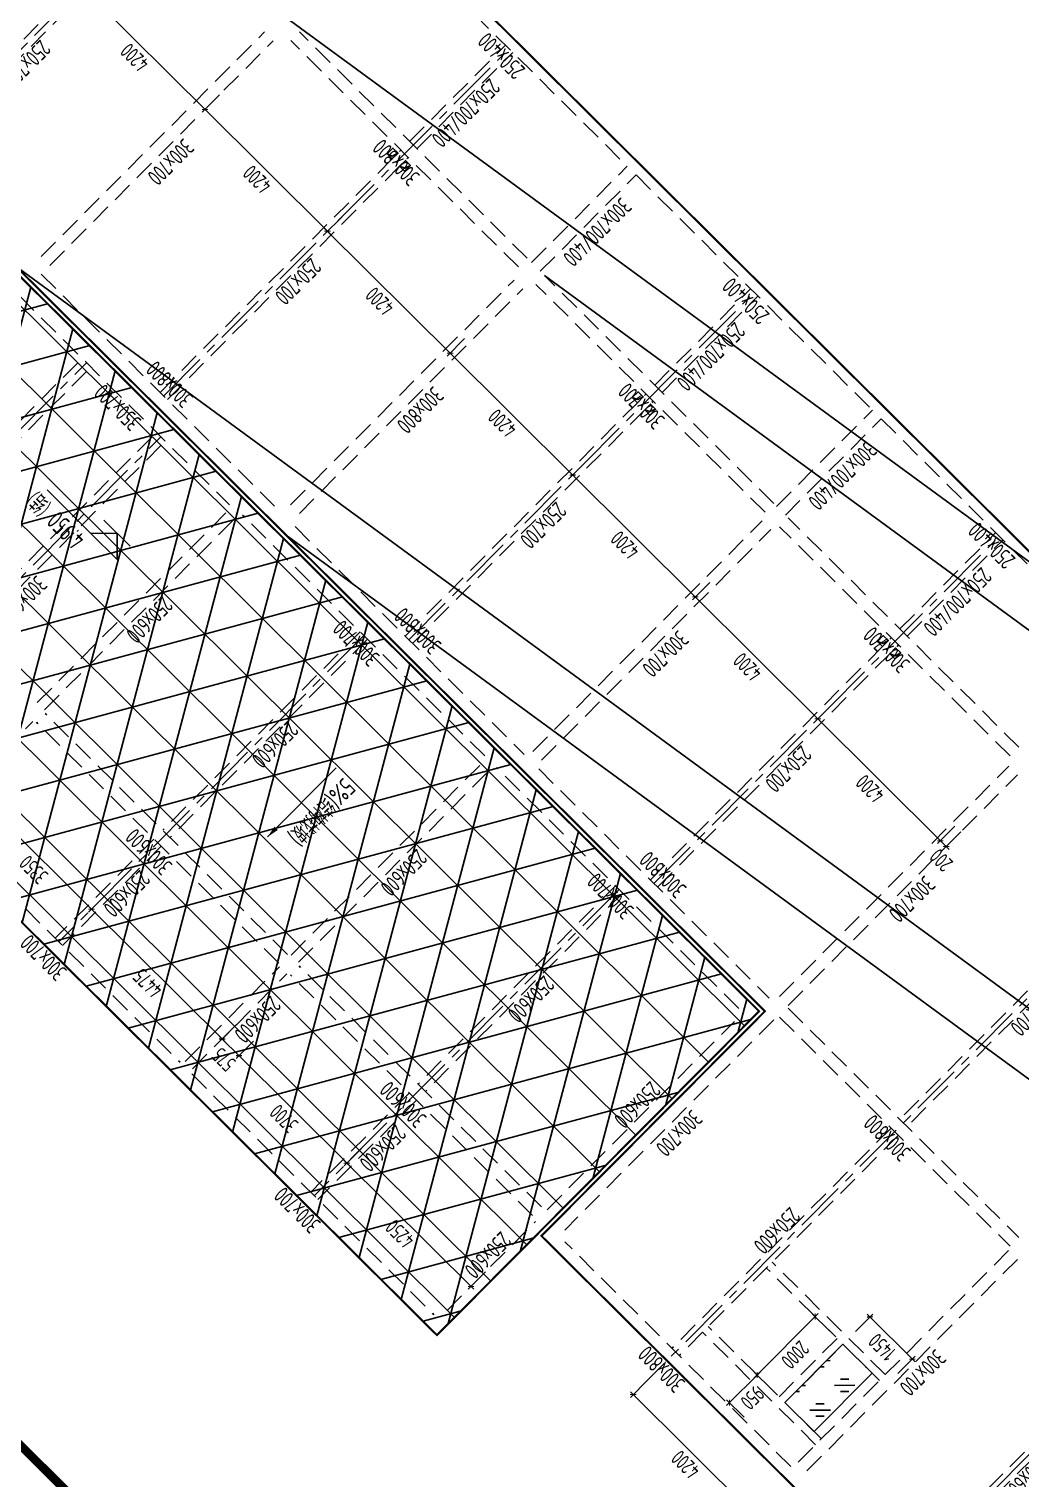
# Model space of a CAD drawing. Extents: x 517450926 to 520131079, y 3499134486 to 3500888201.
# Drawn here: x 518506209 to 518530310, y 3500261600 to 3500296835 of the extents above; entities that cross this region are included whole.
import ezdxf
from ezdxf.enums import TextEntityAlignment as Align

# ---------------------------------------------------------------- set-up
doc = ezdxf.new("R2010")
doc.units = 0
doc.header["$LTSCALE"] = 1000
doc.header["$MEASUREMENT"] = 0
doc.linetypes.add('CENTER', pattern=[2, 1.25, -0.25, 0.25, -0.25])
doc.linetypes.add('DASHED', pattern=[0.75, 0.5, -0.25])
doc.layers.get('0').update_dxf_attribs({"linetype": 'CONTINUOUS'})
doc.layers.get('Defpoints').update_dxf_attribs({"color": 2, "linetype": 'CONTINUOUS'})
for name, color, linetype in [('__附着_A10-23平面图_TEN25IWV_设计区$0$__附着_A10-23平面图_TEN25IWV_设计区$0$__附着_A10-2楼一层平面（剧场）_TEN25667_设计区$0$AD-LEVL-HIGH', 61, 'CONTINUOUS'), ('C-SHET-SHET', 144, 'CONTINUOUS'), ('S_AXIS', 8, 'CENTER'), ('S_AXIS_DIMS', 3, 'CONTINUOUS'), ('S_BEAM', 4, 'DASHED'), ('S_BEAM_SECD_TEXT_HORZ', 9, 'CONTINUOUS'), ('S_BEAM_TEXT_HORZ', 7, 'CONTINUOUS'), ('S_BEAM_TEXT_VERT', 41, 'CONTINUOUS'), ('S_FLOR_ENHN', 91, 'DASHED'), ('S_FLOR_TEXT', 51, 'CONTINUOUS'), ('S_HOLE', 201, 'CONTINUOUS'), ('S_INDX', 11, 'CONTINUOUS'), ('S_PLAN_HACH', 254, 'CONTINUOUS')]:
    doc.layers.add(name, color=color, linetype=linetype)
doc.layers.add('内框', color=8, linetype='CONTINUOUS', plot=False)
doc.styles.add('__附着_A10-23平面图_TEN25IWV_设计区$0$__附着_A10-23平面图_TEN25IWV_设计区$0$__附着_A10-2楼一层平面（剧场）_TEN25667_设计区$0$TH-STYLE3', font='tssdeng', dxfattribs={"width": 0.7, "bigfont": 'tssdchn'})
doc.styles.add('__附着_A10-23平面图_TEN25IWV_设计区$0$__附着_A10-23平面图_TEN25IWV_设计区$0$__附着_A40-2楼一层平面（酒店）_TEN25667_设计区$0$TH-STYLE3', font='tssdeng', dxfattribs={"width": 0.7, "bigfont": 'tssdchn'})
doc.styles.get("Standard").update_dxf_attribs({"font": 'Tssdeng.shx', "bigfont": 'Tssdchn.shx'})
doc.styles.add('TH-STYLE3', font='tssdeng.shx', dxfattribs={"width": 0.7, "bigfont": 'tssdchn.shx'})
doc.styles.add('样式 1', font='Tssdeng.shx', dxfattribs={"width": 0.7, "bigfont": 'Tssdchn.shx'})
doc.styles.add('黑体', font='simhei.ttf')
doc.dimstyles.new('TSSD_100_100', dxfattribs={"dimtxt": 375, "dimasz": 100, "dimexe": 100, "dimexo": 0, "dimgap": 125, "dimtad": 1, "dimdec": 1, "dimdsep": 46, "dimtxsty": 'TH-STYLE3', "dimblk": 'ARCHTICK', "dimcen": -100, "dimdle": 100, "dimclrt": 7, "dimadec": 0, "dimazin": 0, "dimtfac": 1, "dimtdec": 1, "dimtix": 1, "dimtmove": 2, "dimatfit": 3, "dimldrblk": 'ARCHTICK', "dimfxl": 0, "dimtolj": 1, "dimtzin": 0, "dimarcsym": 0})

# ---------------------------------------------------------------- blocks, each defined once
blk = doc.blocks.new('*U66')
for p, q in [((900, 450), (2400, 450)), ((0, 0), (900, 0))]:
    blk.add_line(p, q)
blk.add_lwpolyline([(900, 450), (450, 0), (0, 450), (900, 450)], close=True)
at = {"style": '__附着_A10-23平面图_TEN25IWV_设计区$0$__附着_A10-23平面图_TEN25IWV_设计区$0$__附着_A10-2楼一层平面（剧场）_TEN25667_设计区$0$TH-STYLE3', "width": 0.7}
blk.add_attdef('标高', (900, 600), '', height=450, dxfattribs=at)
blk = doc.blocks.new('THAPE_A1L2_inner')
at = {"layer": '内框', "const_width": 1.4}
blk.add_lwpolyline([(25, 584), (25, 10), (1251, 10), (1251, 584)], close=True, dxfattribs=at)
at = {"layer": '内框', "style": '黑体', "width": 0.8}
blk.add_attdef('内框名称', (58.89, 599.29), '', height=8, dxfattribs=at)
blk = doc.blocks.new('SH_THAPE_A1L2')
at = {"const_width": 1.4}
blk.add_lwpolyline([(25, 584), (25, 10), (1251, 10), (1251, 584)], close=True, dxfattribs=at)
blk.add_attdef('作废标记', text='', height=400).set_placement((658, 330.5), align=Align.MIDDLE_CENTER)
blk = doc.blocks.new('_ArchTick')
at = {"color": 0, "const_width": 0.25}
blk.add_lwpolyline([(-0.53, -0.53), (0.53, 0.53)], dxfattribs=at)
blk = doc.blocks.new('*D164')
at = {"layer": 'Defpoints', "color": 0, "transparency": 16777216}
for p in [(518521376, 3500264141), (518520889, 3500263652), (518524354, 3500261180)]:
    blk.add_point(p, dxfattribs=at)
at = {"layer": 'S_AXIS_DIMS', "color": 0, "lineweight": -2, "transparency": 16777216}
for p, q in [((518521242, 3500264006), (518520819, 3500263581)), ((518523938, 3500260620), (518520819, 3500263722)), ((518524220, 3500261045), (518523797, 3500260619))]:
    blk.add_line(p, q, dxfattribs=at)
at = {"layer": 'S_AXIS_DIMS', "color": 0, "lineweight": -2, "transparency": 16777216, "xscale": 100, "yscale": 100, "zscale": 100}
for p, rotation in [((518520889, 3500263652), 135.1572922653654), ((518523867, 3500260690), 315.1572922653654)]:
    blk.add_blockref('_ArchTick', p, dxfattribs=dict(at, rotation=rotation))
at = {"layer": 'S_AXIS_DIMS', "color": 7, "transparency": 16777216, "insert": (518522158, 3500261949), "char_height": 375, "attachment_point": 5, "rotation": 135.1573, "style": 'TH-STYLE3'}
blk.add_mtext('\\A1;4200', dxfattribs=at)
blk = doc.blocks.new('*D165')
at = {"layer": 'Defpoints', "color": 0, "transparency": 16777216}
for p in [(518525861, 3500280563), (518525374, 3500280073), (518528839, 3500277602)]:
    blk.add_point(p, dxfattribs=at)
at = {"layer": 'S_AXIS_DIMS', "color": 0, "lineweight": -2, "transparency": 16777216}
for p, q in [((518525727, 3500280428), (518525303, 3500280002)), ((518528423, 3500277041), (518525303, 3500280144)), ((518528705, 3500277466), (518528281, 3500277041))]:
    blk.add_line(p, q, dxfattribs=at)
at = {"layer": 'S_AXIS_DIMS', "color": 0, "lineweight": -2, "transparency": 16777216, "xscale": 100, "yscale": 100, "zscale": 100}
for p, rotation in [((518525374, 3500280073), 135.1572922653654), ((518528352, 3500277111), 315.1572922653654)]:
    blk.add_blockref('_ArchTick', p, dxfattribs=dict(at, rotation=rotation))
at = {"layer": 'S_AXIS_DIMS', "color": 7, "transparency": 16777216, "insert": (518526643, 3500278371), "char_height": 375, "attachment_point": 5, "rotation": 135.1573, "style": 'TH-STYLE3'}
blk.add_mtext('\\A1;4200', dxfattribs=at)
blk = doc.blocks.new('*D166')
at = {"layer": 'Defpoints', "color": 0, "transparency": 16777216}
for p in [(518522883, 3500283525), (518522396, 3500283035), (518525861, 3500280563)]:
    blk.add_point(p, dxfattribs=at)
at = {"layer": 'S_AXIS_DIMS', "color": 0, "lineweight": -2, "transparency": 16777216}
for p, q in [((518522749, 3500283389), (518522325, 3500282964)), ((518525445, 3500280003), (518522325, 3500283105)), ((518525727, 3500280428), (518525303, 3500280002))]:
    blk.add_line(p, q, dxfattribs=at)
at = {"layer": 'S_AXIS_DIMS', "color": 0, "lineweight": -2, "transparency": 16777216, "xscale": 100, "yscale": 100, "zscale": 100}
for p, rotation in [((518522396, 3500283035), 135.1572922653654), ((518525374, 3500280073), 315.1572922653654)]:
    blk.add_blockref('_ArchTick', p, dxfattribs=dict(at, rotation=rotation))
at = {"layer": 'S_AXIS_DIMS', "color": 7, "transparency": 16777216, "insert": (518523665, 3500281332), "char_height": 375, "attachment_point": 5, "rotation": 135.1573, "style": 'TH-STYLE3'}
blk.add_mtext('\\A1;4200', dxfattribs=at)
blk = doc.blocks.new('*D167')
at = {"layer": 'Defpoints', "color": 0, "transparency": 16777216}
for p in [(518519905, 3500286487), (518519418, 3500285997), (518522883, 3500283525)]:
    blk.add_point(p, dxfattribs=at)
at = {"layer": 'S_AXIS_DIMS', "color": 0, "lineweight": -2, "transparency": 16777216}
for p, q in [((518519771, 3500286351), (518519347, 3500285926)), ((518522467, 3500282964), (518519347, 3500286067)), ((518522749, 3500283389), (518522325, 3500282964))]:
    blk.add_line(p, q, dxfattribs=at)
at = {"layer": 'S_AXIS_DIMS', "color": 0, "lineweight": -2, "transparency": 16777216, "xscale": 100, "yscale": 100, "zscale": 100}
for p, rotation in [((518519418, 3500285997), 135.1572922653654), ((518522396, 3500283035), 315.1572922653654)]:
    blk.add_blockref('_ArchTick', p, dxfattribs=dict(at, rotation=rotation))
at = {"layer": 'S_AXIS_DIMS', "color": 7, "transparency": 16777216, "insert": (518520687, 3500284294), "char_height": 375, "attachment_point": 5, "rotation": 135.1573, "style": 'TH-STYLE3'}
blk.add_mtext('\\A1;4200', dxfattribs=at)
blk = doc.blocks.new('*D168')
at = {"layer": 'Defpoints', "color": 0, "transparency": 16777216}
for p in [(518516927, 3500289448), (518516440, 3500288958), (518519905, 3500286487)]:
    blk.add_point(p, dxfattribs=at)
at = {"layer": 'S_AXIS_DIMS', "color": 0, "lineweight": -2, "transparency": 16777216}
for p, q in [((518516793, 3500289313), (518516369, 3500288887)), ((518519489, 3500285926), (518516369, 3500289029)), ((518519771, 3500286351), (518519347, 3500285926))]:
    blk.add_line(p, q, dxfattribs=at)
at = {"layer": 'S_AXIS_DIMS', "color": 0, "lineweight": -2, "transparency": 16777216, "xscale": 100, "yscale": 100, "zscale": 100}
for p, rotation in [((518516440, 3500288958), 135.1572922653654), ((518519418, 3500285997), 315.1572922653654)]:
    blk.add_blockref('_ArchTick', p, dxfattribs=dict(at, rotation=rotation))
at = {"layer": 'S_AXIS_DIMS', "color": 7, "transparency": 16777216, "insert": (518517709, 3500287256), "char_height": 375, "attachment_point": 5, "rotation": 135.1573, "style": 'TH-STYLE3'}
blk.add_mtext('\\A1;4200', dxfattribs=at)
blk = doc.blocks.new('*D169')
at = {"layer": 'Defpoints', "color": 0, "transparency": 16777216}
for p in [(518507993, 3500298333), (518507506, 3500297843), (518510971, 3500295372)]:
    blk.add_point(p, dxfattribs=at)
at = {"layer": 'S_AXIS_DIMS', "color": 0, "lineweight": -2, "transparency": 16777216}
for p, q in [((518510555, 3500294811), (518507435, 3500297914)), ((518507859, 3500298198), (518507436, 3500297772)), ((518510837, 3500295236), (518510413, 3500294811))]:
    blk.add_line(p, q, dxfattribs=at)
at = {"layer": 'S_AXIS_DIMS', "color": 0, "lineweight": -2, "transparency": 16777216, "xscale": 100, "yscale": 100, "zscale": 100}
for p, rotation in [((518507506, 3500297843), 135.1572922653654), ((518510484, 3500294882), 315.1572922653654)]:
    blk.add_blockref('_ArchTick', p, dxfattribs=dict(at, rotation=rotation))
at = {"layer": 'S_AXIS_DIMS', "color": 7, "transparency": 16777216, "insert": (518508775, 3500296141), "char_height": 375, "attachment_point": 5, "rotation": 135.1573, "style": 'TH-STYLE3'}
blk.add_mtext('\\A1;4200', dxfattribs=at)
blk = doc.blocks.new('*D170')
at = {"layer": 'Defpoints', "color": 0, "transparency": 16777216}
for p in [(518513949, 3500292410), (518513462, 3500291920), (518516927, 3500289448)]:
    blk.add_point(p, dxfattribs=at)
at = {"layer": 'S_AXIS_DIMS', "color": 0, "lineweight": -2, "transparency": 16777216}
for p, q in [((518513815, 3500292274), (518513391, 3500291849)), ((518516511, 3500288888), (518513391, 3500291990)), ((518516793, 3500289313), (518516369, 3500288887))]:
    blk.add_line(p, q, dxfattribs=at)
at = {"layer": 'S_AXIS_DIMS', "color": 0, "lineweight": -2, "transparency": 16777216, "xscale": 100, "yscale": 100, "zscale": 100}
for p, rotation in [((518513462, 3500291920), 135.1572922653654), ((518516440, 3500288958), 315.1572922653654)]:
    blk.add_blockref('_ArchTick', p, dxfattribs=dict(at, rotation=rotation))
at = {"layer": 'S_AXIS_DIMS', "color": 7, "transparency": 16777216, "insert": (518514731, 3500290217), "char_height": 375, "attachment_point": 5, "rotation": 135.1573, "style": 'TH-STYLE3'}
blk.add_mtext('\\A1;4200', dxfattribs=at)
blk = doc.blocks.new('*D171')
at = {"layer": 'Defpoints', "color": 0, "transparency": 16777216}
for p in [(518510971, 3500295372), (518510484, 3500294882), (518513949, 3500292410)]:
    blk.add_point(p, dxfattribs=at)
at = {"layer": 'S_AXIS_DIMS', "color": 0, "lineweight": -2, "transparency": 16777216}
for p, q in [((518510837, 3500295236), (518510413, 3500294811)), ((518513533, 3500291849), (518510413, 3500294952)), ((518513815, 3500292274), (518513391, 3500291849))]:
    blk.add_line(p, q, dxfattribs=at)
at = {"layer": 'S_AXIS_DIMS', "color": 0, "lineweight": -2, "transparency": 16777216, "xscale": 100, "yscale": 100, "zscale": 100}
for p, rotation in [((518510484, 3500294882), 135.1572922653654), ((518513462, 3500291920), 315.1572922653654)]:
    blk.add_blockref('_ArchTick', p, dxfattribs=dict(at, rotation=rotation))
at = {"layer": 'S_AXIS_DIMS', "color": 7, "transparency": 16777216, "insert": (518511753, 3500293179), "char_height": 375, "attachment_point": 5, "rotation": 135.1573, "style": 'TH-STYLE3'}
blk.add_mtext('\\A1;4200', dxfattribs=at)
blk = doc.blocks.new('*D172')
at = {"layer": 'Defpoints', "color": 0, "transparency": 16777216}
for p in [(518528835, 3500277597), (518528977, 3500277456), (518528494, 3500276970)]:
    blk.add_point(p, dxfattribs=at)
at = {"layer": 'S_AXIS_DIMS', "color": 0, "lineweight": -2, "transparency": 16777216}
for p, q in [((518528705, 3500277466), (518528281, 3500277041)), ((518528352, 3500277111), (518528281, 3500277182)), ((518528352, 3500277111), (518528494, 3500276970)), ((518528846, 3500277325), (518528423, 3500276900)), ((518528494, 3500276970), (518528565, 3500276900))]:
    blk.add_line(p, q, dxfattribs=at)
at = {"layer": 'S_AXIS_DIMS', "color": 0, "lineweight": -2, "transparency": 16777216, "xscale": 100, "yscale": 100, "zscale": 100}
for p, rotation in [((518528352, 3500277111), 315.1572922653654), ((518528494, 3500276970), 135.1572922653654)]:
    blk.add_blockref('_ArchTick', p, dxfattribs=dict(at, rotation=rotation))
at = {"layer": 'S_AXIS_DIMS', "color": 7, "transparency": 16777216, "insert": (518528369, 3500276636), "char_height": 375, "attachment_point": 5, "rotation": 135.1573, "style": 'TH-STYLE3'}
blk.add_mtext('\\A1;200', dxfattribs=at)
blk = doc.blocks.new('*D175')
at = {"layer": 'Defpoints', "color": 0, "transparency": 16777216}
for p in [(518514351, 3500269698), (518513932, 3500269277), (518517364, 3500266701)]:
    blk.add_point(p, dxfattribs=at)
at = {"layer": 'S_AXIS_DIMS', "color": 0, "lineweight": -2, "transparency": 16777216}
for p, q in [((518517017, 3500266210), (518513861, 3500269348)), ((518514285, 3500269632), (518513862, 3500269207)), ((518517298, 3500266635), (518516875, 3500266210))]:
    blk.add_line(p, q, dxfattribs=at)
at = {"layer": 'S_AXIS_DIMS', "color": 0, "lineweight": -2, "transparency": 16777216, "xscale": 100, "yscale": 100, "zscale": 100}
for p, rotation in [((518513932, 3500269277), 135.1572922653654), ((518516946, 3500266281), 315.1572922653654)]:
    blk.add_blockref('_ArchTick', p, dxfattribs=dict(at, rotation=rotation))
at = {"layer": 'S_AXIS_DIMS', "color": 7, "transparency": 16777216, "insert": (518515219, 3500267557), "char_height": 375, "attachment_point": 5, "rotation": 135.1573, "style": 'TH-STYLE3'}
blk.add_mtext('\\A1;4250', dxfattribs=at)
blk = doc.blocks.new('*D176')
at = {"layer": 'Defpoints', "color": 0, "transparency": 16777216}
for p in [(518511727, 3500272307), (518511309, 3500271887), (518514351, 3500269698)]:
    blk.add_point(p, dxfattribs=at)
at = {"layer": 'S_AXIS_DIMS', "color": 0, "lineweight": -2, "transparency": 16777216}
for p, q in [((518511661, 3500272241), (518511238, 3500271816)), ((518514003, 3500269207), (518511238, 3500271957)), ((518514285, 3500269632), (518513862, 3500269207))]:
    blk.add_line(p, q, dxfattribs=at)
at = {"layer": 'S_AXIS_DIMS', "color": 0, "lineweight": -2, "transparency": 16777216, "xscale": 100, "yscale": 100, "zscale": 100}
for p, rotation in [((518511309, 3500271887), 135.1572922653654), ((518513932, 3500269277), 315.1572922653654)]:
    blk.add_blockref('_ArchTick', p, dxfattribs=dict(at, rotation=rotation))
at = {"layer": 'S_AXIS_DIMS', "color": 7, "transparency": 16777216, "insert": (518512400, 3500270360), "char_height": 375, "attachment_point": 5, "rotation": 135.1573, "style": 'TH-STYLE3'}
blk.add_mtext('\\A1;3700', dxfattribs=at)
blk = doc.blocks.new('*D177')
at = {"layer": 'Defpoints', "color": 0, "transparency": 16777216}
for p in [(518511320, 3500272713), (518510901, 3500272292), (518511727, 3500272307)]:
    blk.add_point(p, dxfattribs=at)
at = {"layer": 'S_AXIS_DIMS', "color": 0, "lineweight": -2, "transparency": 16777216}
for p, q in [((518511254, 3500272647), (518510830, 3500272221)), ((518511380, 3500271816), (518510830, 3500272363)), ((518511661, 3500272241), (518511238, 3500271816))]:
    blk.add_line(p, q, dxfattribs=at)
at = {"layer": 'S_AXIS_DIMS', "color": 0, "lineweight": -2, "transparency": 16777216, "xscale": 100, "yscale": 100, "zscale": 100}
for p, rotation in [((518510901, 3500272292), 135.1572922653654), ((518511309, 3500271887), 315.1572922653654)]:
    blk.add_blockref('_ArchTick', p, dxfattribs=dict(at, rotation=rotation))
at = {"layer": 'S_AXIS_DIMS', "color": 7, "transparency": 16777216, "insert": (518510940, 3500271795), "char_height": 375, "attachment_point": 5, "rotation": 135.1573, "style": 'TH-STYLE3'}
blk.add_mtext('\\A1;575', dxfattribs=at)
blk = doc.blocks.new('*D178')
at = {"layer": 'Defpoints', "color": 0, "transparency": 16777216}
for p in [(518508147, 3500275868), (518507728, 3500275448), (518511320, 3500272713)]:
    blk.add_point(p, dxfattribs=at)
at = {"layer": 'S_AXIS_DIMS', "color": 0, "lineweight": -2, "transparency": 16777216}
for p, q in [((518508081, 3500275802), (518507658, 3500275377)), ((518510972, 3500272222), (518507657, 3500275518)), ((518511254, 3500272647), (518510830, 3500272221))]:
    blk.add_line(p, q, dxfattribs=at)
at = {"layer": 'S_AXIS_DIMS', "color": 0, "lineweight": -2, "transparency": 16777216, "xscale": 100, "yscale": 100, "zscale": 100}
for p, rotation in [((518507728, 3500275448), 135.1572922653654), ((518510901, 3500272292), 315.1572922653654)]:
    blk.add_blockref('_ArchTick', p, dxfattribs=dict(at, rotation=rotation))
at = {"layer": 'S_AXIS_DIMS', "color": 7, "transparency": 16777216, "insert": (518509094, 3500273648), "char_height": 375, "attachment_point": 5, "rotation": 135.1573, "style": 'TH-STYLE3'}
blk.add_mtext('\\A1;4475', dxfattribs=at)
blk = doc.blocks.new('*D179')
at = {"layer": 'Defpoints', "color": 0, "transparency": 16777216}
for p in [(518505771, 3500278231), (518505353, 3500277810), (518508147, 3500275868)]:
    blk.add_point(p, dxfattribs=at)
at = {"layer": 'S_AXIS_DIMS', "color": 0, "lineweight": -2, "transparency": 16777216}
for p, q in [((518505705, 3500278164), (518505282, 3500277739)), ((518507799, 3500275377), (518505282, 3500277880)), ((518508081, 3500275802), (518507658, 3500275377))]:
    blk.add_line(p, q, dxfattribs=at)
at = {"layer": 'S_AXIS_DIMS', "color": 0, "lineweight": -2, "transparency": 16777216, "xscale": 100, "yscale": 100, "zscale": 100}
for p, rotation in [((518505353, 3500277810), 135.1572922653654), ((518507728, 3500275448), 315.1572922653654)]:
    blk.add_blockref('_ArchTick', p, dxfattribs=dict(at, rotation=rotation))
at = {"layer": 'S_AXIS_DIMS', "color": 7, "transparency": 16777216, "insert": (518506320, 3500276407), "char_height": 375, "attachment_point": 5, "rotation": 135.1573, "style": 'TH-STYLE3'}
blk.add_mtext('\\A1;3350', dxfattribs=at)
blk = doc.blocks.new('*D302')
at = {"layer": 'Defpoints', "color": 0, "transparency": 16777216}
for p in [(518526643, 3500265537), (518526126, 3500265017), (518527154, 3500263995)]:
    blk.add_point(p, dxfattribs=at)
at = {"layer": 'S_AXIS_DIMS', "color": 0, "lineweight": -2, "transparency": 16777216}
for p, q in [((518526290, 3500265182), (518526713, 3500265608)), ((518527742, 3500264444), (518526572, 3500265607)), ((518527318, 3500264160), (518527741, 3500264585))]:
    blk.add_line(p, q, dxfattribs=at)
at = {"layer": 'S_AXIS_DIMS', "color": 0, "lineweight": -2, "transparency": 16777216, "xscale": 100, "yscale": 100, "zscale": 100}
for p, rotation in [((518526643, 3500265537), 135.1572922659514), ((518527671, 3500264514), 315.1572922659514)]:
    blk.add_blockref('_ArchTick', p, dxfattribs=dict(at, rotation=rotation))
at = {"layer": 'S_AXIS_DIMS', "color": 7, "transparency": 16777216, "insert": (518526936, 3500264804), "char_height": 375, "attachment_point": 5, "rotation": 135.1573, "style": 'TH-STYLE3'}
blk.add_mtext('\\A1;1450', dxfattribs=at)
blk = doc.blocks.new('*D303')
at = {"layer": 'Defpoints', "color": 0, "transparency": 16777216}
for p in [(518523900, 3500264129), (518524448, 3500263583), (518523778, 3500262910)]:
    blk.add_point(p, dxfattribs=at)
at = {"layer": 'S_AXIS_DIMS', "color": 0, "lineweight": -2, "transparency": 16777216}
for p, q in [((518523159, 3500263384), (518523970, 3500264200)), ((518524254, 3500263776), (518523829, 3500264199)), ((518523584, 3500263102), (518523159, 3500263526))]:
    blk.add_line(p, q, dxfattribs=at)
at = {"layer": 'S_AXIS_DIMS', "color": 0, "lineweight": -2, "transparency": 16777216, "xscale": 100, "yscale": 100, "zscale": 100}
for p, rotation in [((518523900, 3500264129), 45.15729226595135), ((518523230, 3500263455), 225.1572922659514)]:
    blk.add_blockref('_ArchTick', p, dxfattribs=dict(at, rotation=rotation))
at = {"layer": 'S_AXIS_DIMS', "color": 7, "transparency": 16777216, "insert": (518523786, 3500263571), "char_height": 375, "attachment_point": 5, "rotation": 225.1573, "style": 'TH-STYLE3'}
blk.add_mtext('\\A1;950', dxfattribs=at)
blk = doc.blocks.new('*D304')
at = {"layer": 'Defpoints', "color": 0, "transparency": 16777216}
for p in [(518525310, 3500265547), (518525894, 3500264966), (518524448, 3500263583)]:
    blk.add_point(p, dxfattribs=at)
at = {"layer": 'S_AXIS_DIMS', "color": 0, "lineweight": -2, "transparency": 16777216}
for p, q in [((518523829, 3500264058), (518525380, 3500265618)), ((518525664, 3500265194), (518525239, 3500265617)), ((518524254, 3500263776), (518523829, 3500264199))]:
    blk.add_line(p, q, dxfattribs=at)
at = {"layer": 'S_AXIS_DIMS', "color": 0, "lineweight": -2, "transparency": 16777216, "xscale": 100, "yscale": 100, "zscale": 100}
for p, rotation in [((518525310, 3500265547), 45.15729226595136), ((518523900, 3500264129), 225.1572922659514)]:
    blk.add_blockref('_ArchTick', p, dxfattribs=dict(at, rotation=rotation))
at = {"layer": 'S_AXIS_DIMS', "color": 7, "transparency": 16777216, "insert": (518524826, 3500264617), "char_height": 375, "attachment_point": 5, "rotation": 225.1573, "style": 'TH-STYLE3'}
blk.add_mtext('\\A1;2000', dxfattribs=at)

msp = doc.modelspace()

# ---------------------------------------------------------------- hatches: boundary and pattern name
at = {"layer": 'S_PLAN_HACH', "transparency": 33554559}
h = msp.add_hatch(dxfattribs=at)
h.set_pattern_fill('NET3', color=256, scale=10000)
h.set_pattern_definition([(135.1573, (518275663.4, 3500508608), (-881.4537, -886.3066), []), (195.1573, (518275663.4, 3500508608), (326.8372, -1206.5146), []), (255.1573, (518275663.4, 3500508608), (1208.291, -320.208), [])])
h.paths.add_polyline_path([(518516112.6147, 3500265103.2742), (518490587.0504, 3500290489.0728), (518498414.359, 3500298359.476), (518523939.9233, 3500272973.6774)], flags=17)
h = msp.add_hatch(dxfattribs=at)
h.set_pattern_fill('GOST_GLASS', color=256, scale=100)
h.set_pattern_definition([(180.1573, (518601054.3, 3500126081.5), (-601.645, 598.3506), [500, -700]), (180.1573, (518600903.9, 3500126231.1), (-601.645, 598.3506), [200, -1000]), (180.1573, (518600904.7, 3500125931.1), (-601.645, 598.3506), [200, -1000])])
h.paths.add_polyline_path([(518525283.5573, 3500262752.2137), (518524574.512, 3500263457.3766), (518525984.8379, 3500264875.4672), (518526693.8832, 3500264170.3043)])

# ---------------------------------------------------------------- linework, layer by layer
at = {"layer": '__附着_A10-23平面图_TEN25IWV_设计区$0$__附着_A10-23平面图_TEN25IWV_设计区$0$__附着_A10-2楼一层平面（剧场）_TEN25667_设计区$0$AD-LEVL-HIGH'}
msp.add_line((518513674.8465, 3500278881.953), (518512004.0399, 3500277201.9475), dxfattribs=at)
msp.add_lwpolyline([(518512004.0399, 3500277201.9475, 0, 116.3453, 0), (518512212.9432, 3500277412.0009, 116.3453, 116.3453, 0)], format="xyseb", dxfattribs=at)
at = {"layer": 'S_AXIS'}
for p, q in [((518503525.3046, 3500293840.6505), (518510048.0635, 3500300399.3215)), ((518509481.2852, 3500287917.282), (518517872.7259, 3500296354.9231)), ((518515437.2659, 3500281993.9134), (518523828.7065, 3500290431.5545)), ((518500271.5344, 3500281351.2382), (518507605.2289, 3500288725.3095)), ((518502079.6, 3500279553.0727), (518509413.2944, 3500286927.144)), ((518521393.2465, 3500276070.5449), (518529784.6871, 3500284508.186)), ((518514340.9651, 3500282096.972), (518506936.7545, 3500274651.9963)), ((518535740.6678, 3500278584.8174), (518521242.0765, 3500264006.4017)), ((518520545.1116, 3500275926.7965), (518513140.901, 3500268481.8207)), ((518526808.0822, 3500258470.8728), (518538768.0869, 3500270496.7254))]:
    msp.add_line(p, q, dxfattribs=at)
at = {"layer": 'S_BEAM', "linetype": 'Continuous'}
for p, q in [((518514858.3127, 3500299705.4175), (518538965.8533, 3500275729.8782)), ((518506221.2317, 3500290595.35), (518511326.358, 3500285518.177)), ((518506291.7461, 3500290666.2526), (518512070.4653, 3500284919.1748)), ((518517495.052, 3500279383.2594), (518511609.9759, 3500285236.1117)), ((518512424.988, 3500284566.5934), (518518026.446, 3500278995.8063)), ((518523663.7463, 3500273248.3421), (518517778.6702, 3500279101.1943)), ((518518380.9686, 3500278643.2248), (518523982.4266, 3500273072.4377)), ((518503782.6676, 3500277365.7088), (518509667.7437, 3500271512.8566)), ((518524088.7834, 3500272966.6633), (518519011.6123, 3500267861.5389)), ((518518975.9651, 3500267967.5067), (518523524.2668, 3500272540.8498)), ((518509951.3618, 3500271230.7914), (518515836.4379, 3500265377.9392)), ((518516543.1538, 3500265521.3012), (518518693.8999, 3500267683.8886)), ((518524508.6546, 3500261689.4222), (518519013.5534, 3500267154.4348))]:
    msp.add_line(p, q, dxfattribs=at)
at = {"layer": 'S_BEAM'}
for p, q in [((518514894.7356, 3500299316.6073), (518520744.3594, 3500293499.0132)), ((518503436.674, 3500293928.7959), (518508093.6462, 3500298611.4078)), ((518503613.9353, 3500293752.5051), (518508337.8534, 3500298502.4315)), ((518506502.1303, 3500291303.2288), (518511931.8867, 3500296762.8796)), ((518506714.8439, 3500291091.6799), (518512144.6003, 3500296551.3307)), ((518518099.4161, 3500291052.2246), (518512568.8626, 3500296552.4954)), ((518518310.9649, 3500291264.9382), (518512780.4115, 3500296765.2089)), ((518515457.0576, 3500294103.2189), (518517784.0952, 3500296443.0684)), ((518515634.3189, 3500293926.9282), (518517961.3565, 3500296266.7777)), ((518509392.6546, 3500288005.4273), (518515245.5087, 3500293890.5053)), ((518509569.9159, 3500287829.1366), (518515422.77, 3500293714.2146)), ((518518417.3218, 3500291159.1637), (518520744.3594, 3500293499.0132)), ((518518630.0354, 3500290947.6148), (518520957.073, 3500293287.4643)), ((518520957.073, 3500293287.4643), (518526700.34, 3500287575.6447)), ((518506503.2949, 3500290878.9662), (518512246.5619, 3500285167.1466)), ((518524302.3979, 3500285306.3114), (518518736.3921, 3500290841.8404)), ((518512564.4677, 3500285274.0858), (518517994.2241, 3500290733.7366)), ((518512777.1813, 3500285062.5369), (518518206.9377, 3500290522.1877)), ((518524090.849, 3500285093.5978), (518518524.8433, 3500290629.1268)), ((518521413.0382, 3500288179.8504), (518523740.0758, 3500290519.6999)), ((518505974.4247, 3500290347.1842), (518511079.5509, 3500285270.0111)), ((518521590.2995, 3500288003.5596), (518523917.3372, 3500290343.4092)), ((518500165.1776, 3500281457.0126), (518507498.8721, 3500288831.0839)), ((518500377.8912, 3500281245.4637), (518507711.5857, 3500288619.535)), ((518515348.6352, 3500282082.0588), (518521201.4893, 3500287967.1368)), ((518515525.8965, 3500281905.7681), (518521378.7507, 3500287790.846)), ((518524373.3024, 3500285235.7951), (518526700.34, 3500287575.6447)), ((518524586.016, 3500285024.2463), (518526913.0536, 3500287364.0958)), ((518526913.0536, 3500287364.0958), (518532691.7729, 3500281617.018)), ((518501973.2432, 3500279658.8472), (518509306.9376, 3500287032.9184)), ((518502185.9568, 3500279447.2983), (518509519.6512, 3500286821.3696)), ((518506408.1369, 3500280466.5195), (518511097.4711, 3500285181.6715)), ((518506585.3982, 3500280290.2288), (518511274.7324, 3500285005.3808)), ((518517283.5031, 3500279170.5458), (518511398.4271, 3500285023.3981)), ((518518449.932, 3500279279.8126), (518524020.7209, 3500284881.2725)), ((518530258.3785, 3500279382.9429), (518524656.9205, 3500284953.73)), ((518512671.9891, 3500284744.0488), (518518237.9948, 3500279208.5199)), ((518518662.6456, 3500279068.2638), (518524233.4345, 3500284669.7236)), ((518530046.8296, 3500279170.2293), (518524445.3716, 3500284741.0164)), ((518527369.0188, 3500282256.4818), (518529696.0565, 3500284596.3313)), ((518527546.2801, 3500282080.1911), (518529873.3178, 3500284420.0406)), ((518514252.3344, 3500282185.1173), (518509457.2259, 3500277363.6085)), ((518521304.6158, 3500276158.6902), (518527157.4699, 3500282043.7682)), ((518514429.5957, 3500282008.8266), (518509634.4872, 3500277187.3178)), ((518521481.8771, 3500275982.3995), (518527334.7313, 3500281867.4775)), ((518504011.5543, 3500277702.2141), (518506303.3331, 3500280006.6106)), ((518512276.8457, 3500274136.3235), (518506391.7696, 3500279989.1757)), ((518512488.3946, 3500274349.0371), (518506603.3185, 3500280201.8893)), ((518512576.8311, 3500274331.6021), (518517266.1653, 3500279046.7542)), ((518512754.0925, 3500274155.3114), (518517443.4267, 3500278870.4634)), ((518523452.1974, 3500273035.6285), (518517567.1213, 3500278888.4808)), ((518518592.5175, 3500278855.9384), (518524193.9755, 3500273285.1513)), ((518524441.3649, 3500273321.1859), (518530012.1538, 3500278922.6458)), ((518524654.0784, 3500273109.6371), (518530224.8674, 3500278711.0969)), ((518503994.2165, 3500277578.4224), (518509879.2925, 3500271725.5702)), ((518509245.677, 3500277150.8949), (518506848.1238, 3500274740.1417)), ((518509422.9383, 3500276974.6042), (518507025.3852, 3500274563.8509)), ((518533113.4506, 3500276120.3997), (518527366.3728, 3500270341.6804)), ((518520456.481, 3500276014.9419), (518515661.3723, 3500271193.433)), ((518520633.7423, 3500275838.6511), (518515838.6337, 3500271017.1422)), ((518533290.7119, 3500275944.1089), (518527543.6341, 3500270165.3896)), ((518510002.9872, 3500271743.5874), (518512294.766, 3500274047.984)), ((518518657.0888, 3500268214.1196), (518512772.0127, 3500274066.9718)), ((518510180.2485, 3500271567.2967), (518512472.0273, 3500273871.6933)), ((518518445.54, 3500268001.4061), (518512560.4638, 3500273854.2582)), ((518524654.2744, 3500273038.9285), (518530255.7324, 3500267468.1415)), ((518518798.7038, 3500268143.7975), (518523347.0054, 3500272717.1406)), ((518524301.497, 3500272755.1144), (518519224.3258, 3500267649.9901)), ((518524442.7255, 3500272826.215), (518530044.1835, 3500267255.4279)), ((518510162.9107, 3500271443.505), (518516047.9868, 3500265590.6527)), ((518515449.8235, 3500270980.7194), (518513052.2703, 3500268569.9661)), ((518515627.0848, 3500270804.4286), (518513229.5316, 3500268393.6754)), ((518527154.8239, 3500270128.9668), (518521830.8438, 3500264775.6747)), ((518527332.0852, 3500269952.676), (518522008.1052, 3500264599.384)), ((518516365.8924, 3500265697.5919), (518518516.6386, 3500267860.1794)), ((518524720.2035, 3500261902.1358), (518519225.1023, 3500267367.1484)), ((518524896.6883, 3500262008.6867), (518530009.1195, 3500267149.2652)), ((518525109.4019, 3500261797.1378), (518530221.8331, 3500266937.7163)), ((518526871.1445, 3500263994.0135), (518524123.5939, 3500266726.5199)), ((518527012.1771, 3500264135.8226), (518524264.6265, 3500266868.3289)), ((518525319.7861, 3500262434.1139), (518522572.2355, 3500265166.6202)), ((518525460.8187, 3500262575.9229), (518522713.2681, 3500265308.4292)), ((518524432.703, 3500263598.4092), (518525843.0288, 3500265016.4998)), ((518524574.512, 3500263457.3766), (518525984.8379, 3500264875.4672)), ((518527396.8495, 3500259240.1457), (518532703.2005, 3500264575.7117)), ((518527574.1109, 3500259063.855), (518532880.4618, 3500264399.421))]:
    msp.add_line(p, q, dxfattribs=at)
at = {"layer": 'S_FLOR_ENHN', "linetype": 'ByBlock', "const_width": 50}
msp.add_lwpolyline([(518534045.3141, 3500252204.9809), (518545892.0511, 3500264116.9421), (518536603.5575, 3500273354.5764), (518538965.8533, 3500275729.8782), (518514858.3127, 3500299705.4175), (518512989.631, 3500297826.4474), (518507033.6504, 3500303749.816), (518500123.0537, 3500296801.1719), (518524088.7834, 3500272966.6633), (518518659.0308, 3500267507.0163)], close=True, dxfattribs=at)
at = {"layer": 'S_FLOR_TEXT', "linetype": 'CENTER', "const_width": 50}
msp.add_lwpolyline([(518516120.056, 3500265095.874), (518490594.4248, 3500290481.7391), (518498421.7332, 3500298352.1421), (518523947.3644, 3500272966.2769)], close=True, dxfattribs=at)
at = {"layer": 'S_HOLE'}
for points in [[(518514909.8769, 3500293801.1952), (518515033.9598, 3500293677.7917), (518515174.9924, 3500293819.6008), (518515050.9095, 3500293943.0043)], [(518515335.3041, 3500293378.0974), (518515211.2211, 3500293501.501), (518515352.2537, 3500293643.3101), (518515476.3367, 3500293519.9065)], [(518520865.8575, 3500287877.8267), (518520989.9404, 3500287754.4232), (518521130.973, 3500287896.2322), (518521006.8901, 3500288019.6357)], [(518521291.2847, 3500287454.7289), (518521167.2018, 3500287578.1324), (518521308.2147, 3500287719.9217), (518521432.2976, 3500287596.5182)], [(518526945.9211, 3500281831.0546), (518526821.8381, 3500281954.4581), (518526962.851, 3500282096.2474), (518527086.934, 3500281972.8438)], [(518527247.2653, 3500281531.3604), (518527123.1824, 3500281654.7639), (518527264.1953, 3500281796.5531), (518527388.2782, 3500281673.1496)]]:
    msp.add_lwpolyline(points, close=True, dxfattribs=at)
for points in [[(518515174.9924, 3500293819.6008), (518515035.2712, 3500293747.4567), (518514909.877, 3500293801.1953)], [(518515476.3367, 3500293519.9065), (518515340.7784, 3500293450.4956), (518515211.2211, 3500293501.501)], [(518521130.973, 3500287896.2322), (518521001.6915, 3500287833.9916), (518520865.8576, 3500287877.8267)], [(518521432.1621, 3500287596.382), (518521289.4198, 3500287541.4162), (518521167.2018, 3500287578.1324)], [(518527086.7985, 3500281972.7076), (518526962.2899, 3500281900.346), (518526821.8381, 3500281954.4581)], [(518527388.1428, 3500281673.0134), (518527263.6341, 3500281600.6517), (518527123.1824, 3500281654.7639)]]:
    msp.add_lwpolyline(points, dxfattribs=at)
at = {"layer": 'S_INDX'}
for p, q in [((518561633.055, 3500261081.5221), (518512354.9844, 3500297188.3068)), ((518505866.3189, 3500291089.3504), (518555144.3895, 3500254982.5658)), ((518568014.4628, 3500254735.0558), (518518736.3922, 3500290841.8405)), ((518512460.4403, 3500284531.3352), (518561738.5109, 3500248424.5506))]:
    msp.add_line(p, q, dxfattribs=at)
at = {"layer": 'S_PLAN_HACH', "transparency": 33554559}
msp.add_lwpolyline([(518525283.5573, 3500262752.2137), (518524574.512, 3500263457.3766), (518525984.8379, 3500264875.4672), (518526693.8832, 3500264170.3043)], close=True, dxfattribs=at)

# ---------------------------------------------------------------- block references
at = {"layer": '__附着_A10-23平面图_TEN25IWV_设计区$0$__附着_A10-23平面图_TEN25IWV_设计区$0$__附着_A10-2楼一层平面（剧场）_TEN25667_设计区$0$AD-LEVL-HIGH', "rotation": 135.1572922632287}
msp.add_blockref('*U66', (518508668.9352, 3500284263.9919), dxfattribs=at).add_auto_attribs({'标高': '4.950（结）'})
at = {"layer": 'C-SHET-SHET', "xscale": 150, "yscale": 150, "zscale": 150, "rotation": 135.1572922948761}
msp.add_blockref('SH_THAPE_A1L2', (518609792.2772, 3500282741.2279), dxfattribs=at)
at = {"layer": '内框', "xscale": 150, "yscale": 150, "zscale": 150, "rotation": 135.1572922948763}
msp.add_blockref('THAPE_A1L2_inner', (518609792.2772, 3500282741.2279), dxfattribs=at)

# ---------------------------------------------------------------- texts
at = {"layer": '__附着_A10-23平面图_TEN25IWV_设计区$0$__附着_A10-23平面图_TEN25IWV_设计区$0$__附着_A10-2楼一层平面（剧场）_TEN25667_设计区$0$AD-LEVL-HIGH', "style": '__附着_A10-23平面图_TEN25IWV_设计区$0$__附着_A10-23平面图_TEN25IWV_设计区$0$__附着_A40-2楼一层平面（酒店）_TEN25667_设计区$0$TH-STYLE3', "width": 0.7}
msp.add_text('5%%%(结构找坡)', height=450, rotation=225.15729781, dxfattribs=at).set_placement((518513851.8889, 3500278664.3257))
at = {"layer": 'S_BEAM_SECD_TEXT_HORZ', "linetype": 'Continuous', "width": 0.7}
for s, rotation, style, p in [('250x700', 225.15729781, '样式 1', (518506031.5163, 3500296135.9653)), ('250x400', 135.15728815, 'TH-STYLE3', (518517823.1975, 3500296321.572)), ('250x700/400', 225.15729781, '样式 1', (518516682.1506, 3500294933.0977)), ('250x700', 225.15729781, '样式 1', (518512608.2004, 3500290836.7177)), ('250x400', 135.15728815, 'TH-STYLE3', (518523762.2724, 3500290364.7546)), ('250x700/400', 225.15729781, '样式 1', (518522638.1313, 3500289009.7291)), ('250x700', 225.15729781, '样式 1', (518518564.181, 3500284913.3491)), ('250x400', 135.15728815, 'TH-STYLE3', (518529735.9792, 3500284423.7569)), ('300x600', 225.15729781, '样式 1', (518505938.7366, 3500283119.3824)), ('250x700/400', 225.15729781, '样式 1', (518528629.9708, 3500283050.698)), ('250x600', 225.15729781, '样式 1', (518512048.0594, 3500279582.1395)), ('250x700', 225.15729781, '样式 1', (518524520.1616, 3500278989.9806)), ('250x600', 225.15729781, '样式 1', (518508446.6196, 3500275960.8714)), ('250x600', 225.15729781, '样式 1', (518518268.1605, 3500273396.0966)), ('250x700', 225.15729781, '样式 1', (518530476.1423, 3500273066.612)), ('250x600', 225.15729781, '样式 1', (518514665.4046, 3500269773.5053)), ('250x600', 225.15729781, '样式 1', (518524240.367, 3500267773.9143)), ('250x600', 225.15729781, '样式 1', (518530295.0702, 3500261752.3638))]:
    msp.add_text(s, height=400, rotation=rotation, dxfattribs=dict(at, style=style)).set_placement(p, align=Align.CENTER)
at = {"layer": 'S_BEAM_TEXT_HORZ', "linetype": 'Continuous', "style": '样式 1', "width": 0.7}
for s, rotation, p in [('300x800', 135.15728815, (518515266.2443, 3500293734.0921)), ('300x800', 135.15728815, (518509764.6736, 3500288344.0428)), ('350x700', 135.15731957, (518508500.0885, 3500287781.5499)), ('300x700', 135.15728815, (518521226.311, 3500287814.8321)), ('300x800', 135.15728815, (518515791.5587, 3500282350.158)), ('300x700', 135.15728815, (518514296.4378, 3500282052.1996)), ('300x700', 135.15728815, (518527182.2897, 3500281891.4617)), ('300x600', 135.15728815, (518509257.3715, 3500276985.3906)), ('300x800', 135.15728815, (518521747.5393, 3500276426.7895)), ('300x700', 135.15728815, (518520473.9951, 3500275908.4676)), ('300x700', 135.15728815, (518506696.7371, 3500274410.6586)), ('300x600', 135.15728815, (518515434.9288, 3500270841.6587)), ('300x800', 135.15728815, (518527197.2599, 3500270029.8264)), ('300x700', 135.15728815, (518512865.4314, 3500268275.7412)), ('300x800', 135.15728815, (518521714.9094, 3500264410.9335))]:
    msp.add_text(s, height=400, rotation=rotation, dxfattribs=at).set_placement(p, align=Align.CENTER)
at = {"layer": 'S_BEAM_TEXT_VERT', "linetype": 'Continuous', "style": '样式 1', "width": 0.7}
for s, p in [('300x700', (518509510.6981, 3500293740.9725)), ('300x700/400', (518519874.5303, 3500292037.0069)), ('300x800', (518515573.0355, 3500287711.8296)), ('300x700/400', (518525830.5109, 3500286113.6384)), ('250x600', (518508997.3943, 3500282616.1006)), ('300x700', (518521529.0161, 3500281788.461)), ('250x600', (518515175.1821, 3500276472.1393)), ('300x700', (518527520.449, 3500275829.8343)), ('250x600', (518511624.3564, 3500272901.7641)), ('250x600', (518520850.2057, 3500270828.1894)), ('300x700', (518521861.5156, 3500270139.7447)), ('250x600', (518517219.0533, 3500267177.0451)), ('300x700', (518527781.8508, 3500264322.3457))]:
    msp.add_text(s, height=400, rotation=225.15729781, dxfattribs=at).set_placement(p, align=Align.CENTER)

# ---------------------------------------------------------------- dimensions: what is measured, and where the dimension line sits
at = {"layer": 'S_AXIS_DIMS'}
for base, p1, p2, angle, picture, middle in [((518507506.0222, 3500297843.2845), (518510971.4779, 3500295371.7495), (518507993.4876, 3500298333.4338), 135.15729227, '*D169', (518508774.6539, 3500296140.8657)), ((518510484.0124, 3500294881.6003), (518513949.4682, 3500292410.0653), (518510971.4778, 3500295371.7496), 135.15729227, '*D171', (518511752.6442, 3500293179.1815)), ((518513462.0027, 3500291919.9161), (518516927.4585, 3500289448.381), (518513949.4682, 3500292410.0653), 135.15729227, '*D170', (518514730.6345, 3500290217.4972)), ((518516439.9931, 3500288958.2318), (518519905.4488, 3500286486.6967), (518516927.4585, 3500289448.381), 135.15729227, '*D168', (518517708.6248, 3500287255.813)), ((518519417.9834, 3500285996.5475), (518522883.4391, 3500283525.0125), (518519905.4488, 3500286486.6967), 135.15729227, '*D167', (518520686.6151, 3500284294.1287)), ((518522395.9737, 3500283034.8632), (518525861.4295, 3500280563.3282), (518522883.4391, 3500283525.0125), 135.15729227, '*D166', (518523664.6055, 3500281332.4444)), ((518525373.964, 3500280073.1789), (518528839.4198, 3500277601.6439), (518525861.4295, 3500280563.3282), 135.15729227, '*D165', (518526642.5958, 3500278370.7601)), ((518505352.7345, 3500277809.9304), (518508146.5325, 3500275868.4349), (518505771.2307, 3500278230.7307), 135.15729227, '*D179', (518506320.022, 3500276407.2058)), ((518507728.0363, 3500275447.6346), (518511319.5103, 3500272712.8308), (518508146.5325, 3500275868.4349), 135.15729227, '*D178', (518509094.1617, 3500273648.2559)), ((518511308.7151, 3500271886.5618), (518514350.679, 3500269698.2593), (518511727.2113, 3500272307.3621), 135.15729227, '*D176', (518512400.0855, 3500270360.4338)), ((518513932.1827, 3500269277.459), (518517364.1215, 3500266701.3169), (518514350.679, 3500269698.2593), 135.15729227, '*D175', (518515218.5406, 3500267557.4111)), ((518525309.904, 3500265546.7055), (518524447.8827, 3500263583.3125), (518525893.6608, 3500264966.145), 225.15729227, '*D304', (518524826.3177, 3500264617.2967)), ((518526642.5719, 3500265536.8225), (518527153.9861, 3500263994.79), (518526125.8704, 3500265017.2763), 135.15729227, '*D302', (518526936.2664, 3500264804.0027)), ((518520889.495, 3500263651.8791), (518524354.2664, 3500261179.656), (518521376.2761, 3500264141.3402), 135.15729227, '*D164', (518522158.1267, 3500261949.4603)), ((518523899.5781, 3500264128.6148), (518523777.978, 3500262909.7195), (518524447.8827, 3500263583.3125), 225.15729227, '*D303', (518523786.2024, 3500263571.4549))]:
    dim = msp.add_linear_dim(base=base, p1=p1, p2=p2, angle=angle, dimstyle='TSSD_100_100', dxfattribs=at)
    dim.commit()
    dim.dimension.update_dxf_attribs({"geometry": picture, "text_midpoint": middle})
for base, p1, p2, picture, middle in [((518528493.7634, 3500276970.462), (518528834.8885, 3500277597.0877), (518528976.6976, 3500277456.0551), '*D172', (518528369.06, 3500276636.1199)), ((518510901.014, 3500272292.0305), (518511727.2113, 3500272307.3621), (518511319.5103, 3500272712.8308), '*D177', (518510939.8423, 3500271795.052))]:
    dim = msp.add_linear_dim(base=base, p1=p1, p2=p2, angle=135.15729227, dimstyle='TSSD_100_100', dxfattribs=at)
    dim.commit()
    dim.dimension.update_dxf_attribs({"geometry": picture, "text_midpoint": middle, "dimtype": 160})

doc.saveas('drawing.dxf')
